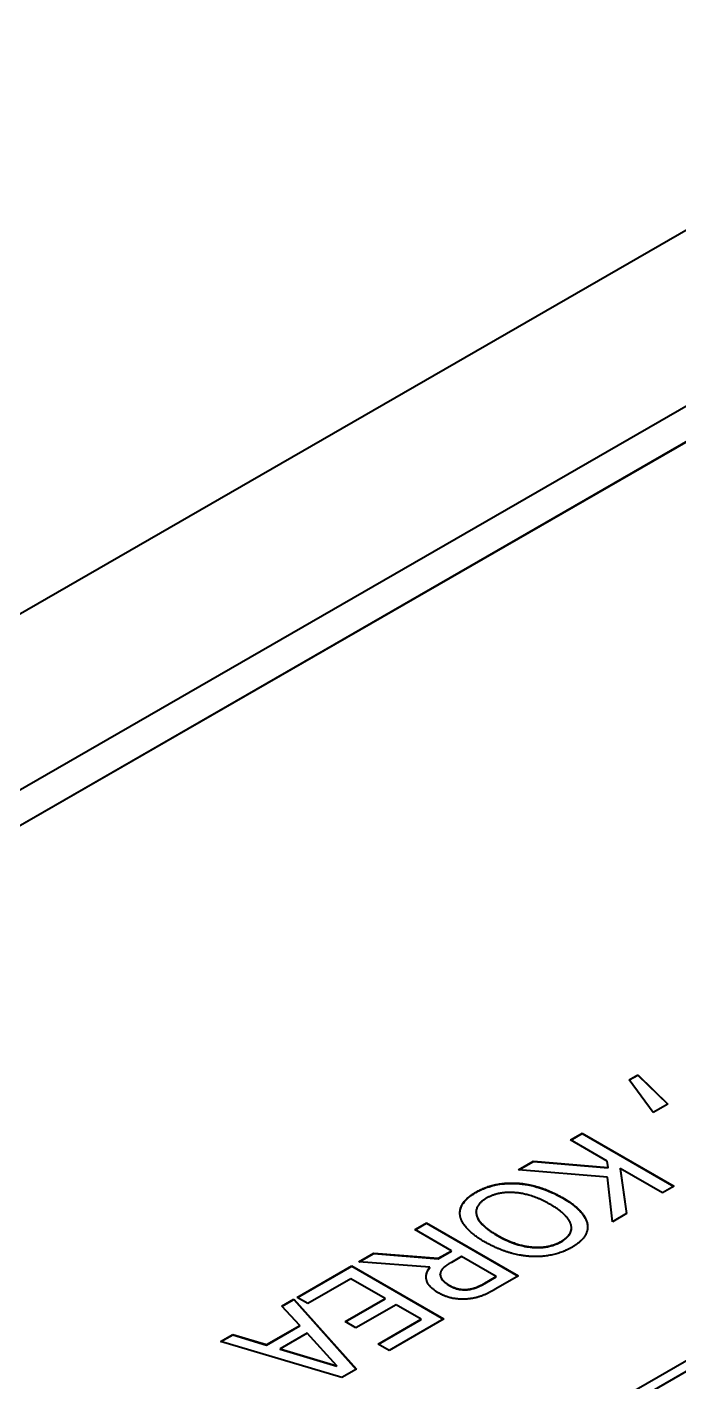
# Model space of a CAD drawing. Header units: millimetres. Extents: x 0 to 1682, y 0 to 1188.
# Drawn here: x 1412.56 to 1418.56, y 1055.84 to 1068.32 of the extents above; entities that cross this region are included whole.
import ezdxf

# ---------------------------------------------------------------- set-up
doc = ezdxf.new("R2010")
doc.units = ezdxf.units.MM
doc.header["$LTSCALE"] = 2
doc.layers.add('가시적인 것(ISO)', color=3, linetype='Continuous', lineweight=40)
doc.layers.add('가시적인 좁은 것(ISO)', color=3, linetype='Continuous', lineweight=35)

msp = doc.modelspace()

# ---------------------------------------------------------------- linework, layer by layer
at = {"layer": '가시적인 것(ISO)'}
for p, q in [((1400.9754, 1056.2875), (1446.2302, 1082.348)), ((1444.816, 1079.9081), (1405.218, 1057.1051)), ((1405.76, 1057.0915), (1444.8397, 1079.596)), ((1444.8397, 1079.5927), (1405.7623, 1057.0895)), ((1412.8548, 1052.7074), (1438.8763, 1067.6922)), ((1413.0245, 1052.7074), (1438.8763, 1067.5945)), ((1438.8763, 1067.5912), (1413.0273, 1052.7058)), ((1418.1042, 1058.6223), (1418.1833, 1058.6679)), ((1418.1059, 1058.62), (1418.1833, 1058.6646)), ((1418.1833, 1058.6679), (1418.4618, 1058.3982)), ((1418.1833, 1058.6646), (1418.1833, 1058.6679)), ((1418.1833, 1058.6646), (1418.4597, 1058.397)), ((1418.3263, 1058.3202), (1418.1042, 1058.6223)), ((1418.4618, 1058.3982), (1418.3263, 1058.3202)), ((1417.563, 1058.0676), (1417.6703, 1058.1293)), ((1417.6703, 1058.1293), (1418.5188, 1057.6407)), ((1417.6703, 1058.1261), (1417.6703, 1058.1293)), ((1417.902, 1057.8724), (1417.563, 1058.0676)), ((1417.5659, 1058.0659), (1417.6703, 1058.1261)), ((1417.6703, 1058.1261), (1418.516, 1057.6391)), ((1417.0831, 1057.7912), (1417.222, 1057.8712)), ((1417.9055, 1057.7239), (1417.0831, 1057.7912)), ((1417.0881, 1057.7908), (1417.222, 1057.8679)), ((1417.222, 1057.8712), (1417.9103, 1057.813)), ((1417.222, 1057.8679), (1417.222, 1057.8712)), ((1417.222, 1057.8679), (1417.9103, 1057.8097)), ((1417.9103, 1057.813), (1417.902, 1057.8724)), ((1417.9103, 1057.8097), (1417.9103, 1057.813)), ((1418.021, 1057.8039), (1418.0815, 1057.3889)), ((1418.4116, 1057.5789), (1418.021, 1057.8039)), ((1418.021, 1057.8006), (1418.021, 1057.8039)), ((1418.021, 1057.8006), (1418.0811, 1057.3886)), ((1417.9509, 1057.3136), (1417.9055, 1057.7239)), ((1418.5188, 1057.6407), (1418.4116, 1057.5789)), ((1416.6946, 1057.4013), (1416.6946, 1057.4046)), ((1418.0815, 1057.3889), (1417.9509, 1057.3136)), ((1416.128, 1057.2412), (1416.2352, 1057.3029)), ((1416.1308, 1057.2395), (1416.2352, 1057.2997)), ((1416.2352, 1057.3029), (1417.0838, 1056.8143)), ((1416.2352, 1057.2997), (1416.2352, 1057.3029)), ((1416.2352, 1057.2997), (1417.0809, 1056.8127)), ((1417.5726, 1057.2531), (1417.5726, 1057.2564)), ((1417.7198, 1057.289), (1417.7198, 1057.2923)), ((1416.4656, 1057.0467), (1416.128, 1057.2412)), ((1415.6116, 1056.9438), (1415.7505, 1057.0238)), ((1415.6166, 1056.9434), (1415.7505, 1057.0205)), ((1415.7505, 1057.0238), (1416.3432, 1056.9763)), ((1415.7505, 1057.0205), (1415.7505, 1057.0238)), ((1415.7505, 1057.0205), (1416.3432, 1056.973)), ((1416.3432, 1056.9763), (1416.4656, 1057.0467)), ((1416.3432, 1056.973), (1416.4656, 1057.0435)), ((1416.4656, 1057.0435), (1416.4656, 1057.0467)), ((1415.0436, 1056.6167), (1415.5476, 1056.907)), ((1415.0464, 1056.6151), (1415.5476, 1056.9037)), ((1415.5476, 1056.907), (1416.3961, 1056.4183)), ((1415.5476, 1056.9037), (1415.5476, 1056.907)), ((1415.5476, 1056.9037), (1416.3933, 1056.4167)), ((1416.2676, 1056.8963), (1415.6116, 1056.9438)), ((1416.2676, 1056.893), (1416.2676, 1056.8963)), ((1416.3432, 1056.973), (1416.3432, 1056.9763)), ((1416.5598, 1056.9925), (1416.4656, 1056.9383)), ((1416.8789, 1056.8088), (1416.5598, 1056.9925)), ((1415.5407, 1056.7874), (1415.144, 1056.5589)), ((1415.8557, 1056.606), (1415.5407, 1056.7874)), ((1416.3638, 1056.8271), (1416.3638, 1056.8304)), ((1416.773, 1056.7478), (1416.8789, 1056.8088)), ((1416.773, 1056.7445), (1416.8789, 1056.8055)), ((1417.0838, 1056.8143), (1416.8761, 1056.6947)), ((1416.8789, 1056.8055), (1416.8789, 1056.8088)), ((1414.9047, 1056.5367), (1415.0133, 1056.5993)), ((1415.069, 1056.3581), (1414.9047, 1056.5367)), ((1414.9067, 1056.5346), (1415.0133, 1056.596)), ((1415.0133, 1056.5993), (1415.5903, 1055.9543)), ((1415.0133, 1056.596), (1415.0133, 1056.5993)), ((1415.0133, 1056.596), (1415.5883, 1055.9531)), ((1415.144, 1056.5589), (1415.0436, 1056.6167)), ((1415.4857, 1056.393), (1415.8557, 1056.606)), ((1415.4886, 1056.3914), (1415.8557, 1056.6028)), ((1415.9561, 1056.5482), (1415.5861, 1056.3352)), ((1415.8557, 1056.6028), (1415.8557, 1056.606)), ((1416.1885, 1056.4144), (1415.9561, 1056.5482)), ((1415.5861, 1056.3352), (1415.4857, 1056.393)), ((1415.7917, 1056.1859), (1416.1885, 1056.4144)), ((1415.7946, 1056.1843), (1416.1885, 1056.4111)), ((1416.3961, 1056.4183), (1415.8921, 1056.1281)), ((1416.1885, 1056.4111), (1416.1885, 1056.4144)), ((1414.3374, 1056.2101), (1414.4509, 1056.2754)), ((1414.3412, 1056.2089), (1414.4509, 1056.2721)), ((1414.4509, 1056.2754), (1414.761, 1056.1807)), ((1414.4509, 1056.2721), (1414.4509, 1056.2754)), ((1414.4509, 1056.2721), (1414.761, 1056.1775)), ((1414.761, 1056.1807), (1415.069, 1056.3581)), ((1414.761, 1056.1775), (1415.069, 1056.3549)), ((1415.1357, 1056.2857), (1414.8875, 1056.1427)), ((1415.069, 1056.3549), (1415.069, 1056.3581)), ((1415.4115, 1055.9843), (1415.1357, 1056.2857)), ((1415.4575, 1055.8778), (1414.3374, 1056.2101)), ((1414.761, 1056.1775), (1414.761, 1056.1807)), ((1414.8875, 1056.1395), (1414.8875, 1056.1427)), ((1414.8875, 1056.1427), (1415.4115, 1055.9843)), ((1414.8875, 1056.1395), (1415.4115, 1055.9811)), ((1415.8921, 1056.1281), (1415.7917, 1056.1859)), ((1415.4115, 1055.9811), (1415.4115, 1055.9843)), ((1415.5903, 1055.9543), (1415.4575, 1055.8778))]:
    msp.add_line(p, q, dxfattribs=at)
for points, degree in [([(1416.6911, 1057.5861), (1416.773, 1057.6332), (1416.9621, 1057.6748), (1417.0666, 1057.6692)], 2), ([(1417.0666, 1057.6692), (1417.1697, 1057.6637), (1417.385, 1057.5968), (1417.4895, 1057.5366)], 2), ([(1416.5467, 1057.3699), (1416.5371, 1057.4324), (1416.6121, 1057.5405), (1416.6911, 1057.5861)], 2), ([(1416.7881, 1057.5294), (1416.676, 1057.4649), (1416.7207, 1057.2863), (1416.8878, 1057.1901)], 2), ([(1417.3781, 1057.4724), (1417.211, 1057.5686), (1416.9002, 1057.594), (1416.7881, 1057.5294)], 2), ([(1417.4895, 1057.5366), (1417.5961, 1057.4752), (1417.7081, 1057.3528), (1417.7198, 1057.2923)], 2), ([(1417.5685, 1057.2867), (1417.5569, 1057.3299), (1417.4606, 1057.4249), (1417.3781, 1057.4724)], 2), ([(1416.7764, 1057.1259), (1416.6733, 1057.1853), (1416.5557, 1057.3101), (1416.5467, 1057.3699)], 2), ([(1417.4771, 1057.1327), (1417.5355, 1057.1663), (1417.5802, 1057.2412), (1417.5685, 1057.2867)], 2), ([(1417.7198, 1057.2923), (1417.7295, 1057.2329), (1417.6566, 1057.1236), (1417.5754, 1057.0768)], 2), ([(1417.7198, 1057.289), (1417.7211, 1057.2813), (1417.7217, 1057.2737), (1417.7218, 1057.266)], 3), ([(1416.8878, 1057.1901), (1416.9717, 1057.1418), (1417.136, 1057.0867), (1417.2103, 1057.0804)], 2), ([(1417.2103, 1057.0804), (1417.2866, 1057.0737), (1417.4207, 1057.1002), (1417.4771, 1057.1327)], 2), ([(1417.2007, 1056.9933), (1417.0982, 1056.9992), (1416.8823, 1057.065), (1416.7764, 1057.1259)], 2), ([(1417.5754, 1057.0768), (1417.4929, 1057.0293), (1417.3004, 1056.9881), (1417.2007, 1056.9933)], 2), ([(1416.3494, 1056.6567), (1416.2566, 1056.7102), (1416.2201, 1056.8341), (1416.2676, 1056.8963)], 2), ([(1416.4656, 1056.9383), (1416.4195, 1056.9117), (1416.3631, 1056.8595), (1416.3638, 1056.829)], 2), ([(1416.3638, 1056.829), (1416.3638, 1056.802), (1416.4078, 1056.7514), (1416.4518, 1056.726)], 2), ([(1416.3638, 1056.8271), (1416.3638, 1056.8267), (1416.3638, 1056.8262), (1416.3638, 1056.8257)], 3), ([(1416.6265, 1056.6025), (1416.5557, 1056.5949), (1416.4161, 1056.6183), (1416.3494, 1056.6567)], 2), ([(1416.4518, 1056.726), (1416.489, 1056.7046), (1416.5708, 1056.686), (1416.6155, 1056.6904)], 2), ([(1416.6155, 1056.6904), (1416.654, 1056.6943), (1416.7276, 1056.7217), (1416.773, 1056.7478)], 2), ([(1416.8761, 1056.6947), (1416.8067, 1056.6547), (1416.6973, 1056.61), (1416.6265, 1056.6025)], 2)]:
    msp.add_open_spline(points, degree=degree, dxfattribs=at)
for points, knots in [([(1416.6911, 1057.5828), (1416.7205, 1057.5997), (1416.7527, 1057.615), (1416.8208, 1057.6396), (1416.8557, 1057.6491), (1416.9493, 1057.666), (1417.0074, 1057.6691), (1417.0666, 1057.666)], [-0.10467675, -0.10467675, -0.10467675, -0.10467675, -0.07363836, -0.07363836, -0.04454379, -0.04454379, 0, 0, 0, 0]), ([(1417.0666, 1057.666), (1417.1021, 1057.664), (1417.1369, 1057.6597), (1417.2127, 1057.6457), (1417.2493, 1057.6357), (1417.3557, 1057.6026), (1417.4265, 1057.5695), (1417.4895, 1057.5333)], [-0.11007977, -0.11007977, -0.11007977, -0.11007977, -0.09066462, -0.09066462, -0.06674587, -0.06674587, 0, 0, 0, 0]), ([(1416.5448, 1057.3934), (1416.5449, 1057.4051), (1416.5463, 1057.4168), (1416.5557, 1057.4545), (1416.568, 1057.474), (1416.6026, 1057.5225), (1416.6423, 1057.5547), (1416.6911, 1057.5828)], [-0.075687998, -0.075687998, -0.075687998, -0.075687998, -0.068346731, -0.068346731, -0.05181732, -0.05181732, 0, 0, 0, 0]), ([(1417.4895, 1057.5333), (1417.5878, 1057.4767), (1417.6341, 1057.4316), (1417.6903, 1057.3671), (1417.7121, 1057.329), (1417.7198, 1057.289)], [-0.093919815, -0.093919815, -0.093919815, -0.093919815, -0.052438158, -0.052438158, 0, 0, 0, 0]), ([(1416.6946, 1057.4013), (1416.6946, 1057.3976), (1416.6948, 1057.3938), (1416.6989, 1057.3542), (1416.7187, 1057.3243), (1416.7724, 1057.2604), (1416.8288, 1057.2208), (1416.8878, 1057.1868)], [-0.095419943, -0.095419943, -0.095419943, -0.095419943, -0.092255332, -0.092255332, -0.062528595, -0.062528595, 0, 0, 0, 0]), ([(1416.8878, 1057.1868), (1416.9448, 1057.154), (1417.0096, 1057.1235), (1417.122, 1057.0903), (1417.1654, 1057.081), (1417.2103, 1057.0771)], [-0.09480519, -0.09480519, -0.09480519, -0.09480519, -0.034041002, -0.034041002, 0, 0, 0, 0]), ([(1417.4771, 1057.1294), (1417.4984, 1057.1417), (1417.5176, 1057.1552), (1417.5507, 1057.187), (1417.5596, 1057.2019), (1417.5701, 1057.2265), (1417.5726, 1057.2398), (1417.5726, 1057.2531)], [-0.059929333, -0.059929333, -0.059929333, -0.059929333, -0.046288092, -0.046288092, -0.030783472, -0.030783472, -0.013273243, -0.013273243, -0.013273243, -0.013273243]), ([(1417.2103, 1057.0771), (1417.2379, 1057.0747), (1417.2657, 1057.0741), (1417.3202, 1057.0776), (1417.346, 1057.0815), (1417.411, 1057.0971), (1417.4462, 1057.1116), (1417.4771, 1057.1294)], [-0.073703667, -0.073703667, -0.073703667, -0.073703667, -0.052843372, -0.052843372, -0.03273597, -0.03273597, 0, 0, 0, 0]), ([(1416.2333, 1056.8049), (1416.2333, 1056.8058), (1416.2333, 1056.8066), (1416.2344, 1056.8372), (1416.2468, 1056.8658), (1416.2676, 1056.893)], [-0.039855066, -0.039855066, -0.039855066, -0.039855066, -0.038742082, -0.038742082, 0, 0, 0, 0]), ([(1416.3638, 1056.8257), (1416.3638, 1056.8167), (1416.3657, 1056.8079), (1416.3731, 1056.7902), (1416.3787, 1056.7816), (1416.3973, 1056.7602), (1416.4165, 1056.7431), (1416.4518, 1056.7227)], [-0.083668985, -0.083668985, -0.083668985, -0.083668985, -0.060871483, -0.060871483, -0.037497648, -0.037497648, 0, 0, 0, 0]), ([(1416.4518, 1056.7227), (1416.4665, 1056.7143), (1416.4828, 1056.7066), (1416.5157, 1056.6952), (1416.533, 1056.6906), (1416.5733, 1056.6852), (1416.5944, 1056.685), (1416.6155, 1056.6871)], [-0.048707475, -0.048707475, -0.048707475, -0.048707475, -0.03103776, -0.03103776, -0.016086913, -0.016086913, 0, 0, 0, 0]), ([(1416.6155, 1056.6871), (1416.6426, 1056.6899), (1416.6677, 1056.6961), (1416.708, 1056.7111), (1416.7343, 1056.7222), (1416.773, 1056.7445)], [-0.096218379, -0.096218379, -0.096218379, -0.096218379, -0.041052198, -0.041052198, 0, 0, 0, 0])]:
    msp.add_open_spline(points, degree=3, knots=knots, dxfattribs=at)
at = {"layer": '가시적인 좁은 것(ISO)'}
for p, q in [((1417.0666, 1057.666), (1417.0666, 1057.6692)), ((1416.6911, 1057.5828), (1416.6911, 1057.5861)), ((1417.4895, 1057.5333), (1417.4895, 1057.5366)), ((1416.8878, 1057.1868), (1416.8878, 1057.1901)), ((1417.4771, 1057.1294), (1417.4771, 1057.1327)), ((1417.2103, 1057.0771), (1417.2103, 1057.0804)), ((1416.3638, 1056.8257), (1416.3638, 1056.829)), ((1416.4518, 1056.7227), (1416.4518, 1056.726)), ((1416.6155, 1056.6871), (1416.6155, 1056.6904)), ((1416.773, 1056.7445), (1416.773, 1056.7478))]:
    msp.add_line(p, q, dxfattribs=at)

doc.saveas('drawing.dxf')
